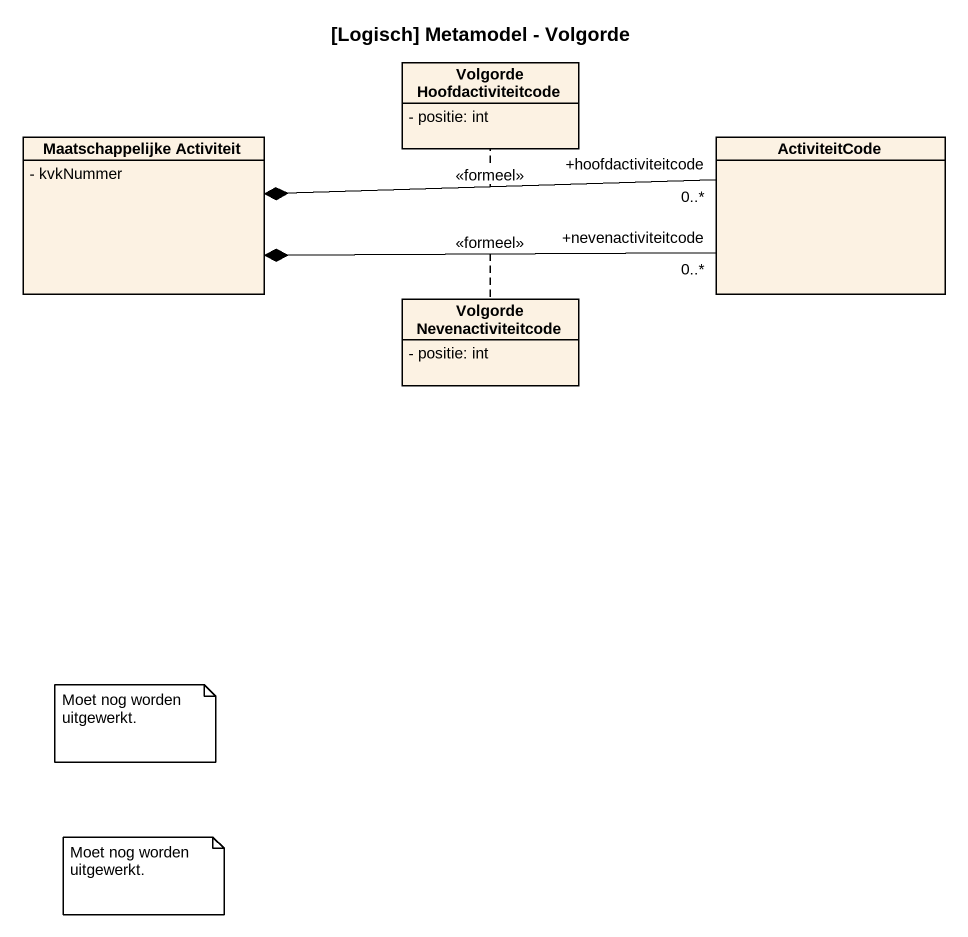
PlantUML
@startuml
title [Logisch] Metamodel - Volgorde
hide circle
hide empty members
skinparam classAttributeIconSize 0
class "Volgorde Hoofdactiviteitcode" as Volgorde_Hoofdactiviteitcode #FCF2E3 {
  - positie: int
}
class "Maatschappelijke Activiteit" as Maatschappelijke_Activiteit #FCF2E3 {
  - kvkNummer
}
class ActiviteitCode #FCF2E3
class "Volgorde Nevenactiviteitcode" as Volgorde_Nevenactiviteitcode #FCF2E3 {
  - positie: int
}
ActiviteitCode "+hoofdactiviteitcode\n0..*" -left-* Maatschappelijke_Activiteit : <<formeel>>
(ActiviteitCode, Maatschappelijke_Activiteit) .. Volgorde_Hoofdactiviteitcode
ActiviteitCode "+nevenactiviteitcode\n0..*" -left-* Maatschappelijke_Activiteit : <<formeel>>
(ActiviteitCode, Maatschappelijke_Activiteit) .. Volgorde_Nevenactiviteitcode
note as N1
  Moet nog worden uitgewerkt.
end note
note as N2
  Moet nog worden uitgewerkt.
end note
@enduml
